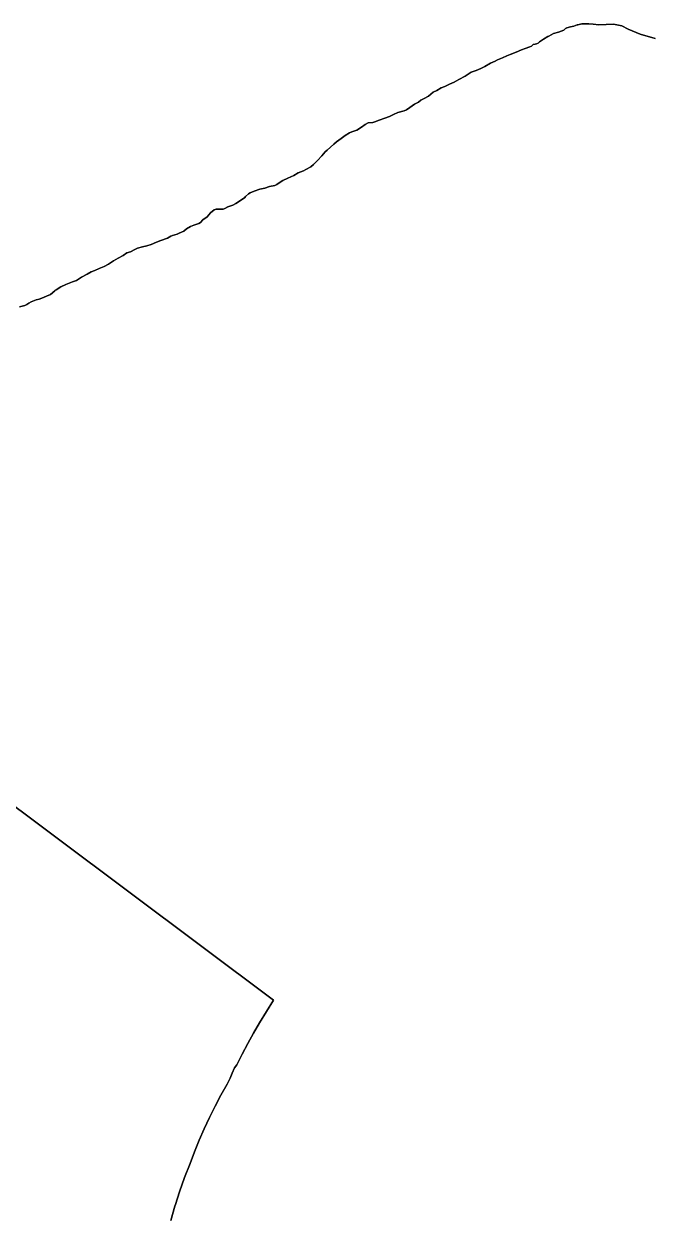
# Model space of a CAD drawing. Header units: inches. Extents: x 11258954 to 11313122, y 3645444 to 3695200.
# Drawn here: x 11289758 to 11291160, y 3663265 to 3665936 of the extents above; entities that cross this region are included whole.
import ezdxf

# ---------------------------------------------------------------- set-up
doc = ezdxf.new("R2010")
doc.units = ezdxf.units.IN
doc.header["$MEASUREMENT"] = 0
doc.layers.add('AnnexationHistory', color=183, linetype='Continuous')

msp = doc.modelspace()

# ---------------------------------------------------------------- linework, layer by layer
at = {"layer": 'AnnexationHistory'}
for points in [[(11291173.3785, 3665902.7695, 0), (11291139.4965, 3665912.934, 0), (11291113.2385, 3665923.9455, 0), (11291098.8385, 3665931.569, 0), (11291080.2035, 3665934.957, 0), (11291046.9, 3665933.55, 0), (11291034.4, 3665935.5, 0), (11291024.65, 3665935.85, 0), (11291015.65, 3665935.85, 0), (11291009.2, 3665936.1, 0), (11291000, 3665934.15, 0), (11290998.4, 3665933.85, 0), (11290990.85, 3665931, 0), (11290984.05, 3665929.5, 0), (11290975.7, 3665927.15, 0), (11290972.85, 3665925.6, 0), (11290968.95, 3665921.55, 0), (11290957.15, 3665917.5, 0), (11290945.7, 3665914.1, 0), (11290935.05, 3665908.6, 0), (11290932.6, 3665907.65, 0), (11290923.5, 3665901.4, 0), (11290914.05, 3665895.65, 0), (11290910.85, 3665892.85, 0), (11290907.5, 3665890.8, 0), (11290904.5, 3665890.65, 0), (11290900, 3665889.3, 0), (11290896.5, 3665885.6, 0), (11290892.3, 3665884.3, 0), (11290882.35, 3665880.35, 0), (11290873.5, 3665878.05, 0), (11290861.6, 3665872.55, 0), (11290848.8, 3665867.6, 0), (11290840.85, 3665864.6, 0), (11290831.3, 3665860.05, 0), (11290820.35, 3665855.2, 0), (11290814.7, 3665852.1, 0), (11290804.55, 3665847.6, 0), (11290791.8, 3665840.4, 0), (11290783.05, 3665835.7, 0), (11290772.6, 3665831.5, 0), (11290761.3, 3665827.4, 0), (11290754.2, 3665823.45, 0), (11290747.2, 3665818.8, 0), (11290733.2, 3665811.35, 0), (11290722.65, 3665805.35, 0), (11290712.3, 3665800.85, 0), (11290701.65, 3665795.35, 0), (11290693.65, 3665792.3, 0), (11290684.35, 3665786.4, 0), (11290676.15, 3665782.35, 0), (11290665.4, 3665773.45, 0), (11290655.45, 3665768.2, 0), (11290648.45, 3665764.4, 0), (11290642.65, 3665760.3, 0), (11290634, 3665756.15, 0), (11290623.5, 3665748.05, 0), (11290616.3, 3665742.8, 0), (11290611, 3665740.6, 0), (11290596.85, 3665736.8, 0), (11290587, 3665732.4, 0), (11290578, 3665728, 0), (11290567.8, 3665724.45, 0), (11290554.65, 3665719.6, 0), (11290545.1, 3665716, 0), (11290540.6, 3665714.9, 0), (11290530.4, 3665713.55, 0), (11290523.6, 3665710.2, 0), (11290514.85, 3665704, 0), (11290504.55, 3665697.4, 0), (11290493.45, 3665693.9, 0), (11290488.2, 3665691.8, 0), (11290478.8, 3665685.65, 0), (11290469.35, 3665678.5, 0), (11290459.15, 3665671.3, 0), (11290452.9, 3665666.3, 0), (11290445.55, 3665659.2, 0), (11290438.6, 3665652.95, 0), (11290433.55, 3665648.65, 0), (11290426.15, 3665639.85, 0), (11290416.5, 3665629.45, 0), (11290407.65, 3665620.55, 0), (11290401.45, 3665615.3, 0), (11290390.35, 3665609.45, 0), (11290384.9, 3665606.5, 0), (11290373.35, 3665601.95, 0), (11290363.3, 3665595.85, 0), (11290349.9, 3665590.05, 0), (11290338.6, 3665584.8, 0), (11290330.95, 3665579.45, 0), (11290325.4, 3665575.6, 0), (11290320.55, 3665573.5, 0), (11290308.8, 3665570.85, 0), (11290298.35, 3665567.15, 0), (11290287.15, 3665564.9, 0), (11290274.9, 3665560.6, 0), (11290265.6, 3665556.55, 0), (11290262.1, 3665554.45, 0), (11290255.5, 3665548.5, 0), (11290253.3, 3665546.35, 0), (11290243.85, 3665539.95, 0), (11290233.2, 3665533.1, 0), (11290227, 3665529.2, 0), (11290215.9, 3665525.15, 0), (11290209, 3665522, 0), (11290205.4, 3665520.4, 0), (11290193.95, 3665520.3, 0), (11290189.3, 3665519.95, 0), (11290185.05, 3665518.45, 0), (11290176.85, 3665511.95, 0), (11290169, 3665503.2, 0), (11290159.6, 3665496, 0), (11290154.15, 3665490.15, 0), (11290150.3, 3665488.1, 0), (11290139.6, 3665484.5, 0), (11290131.65, 3665481.35, 0), (11290122.85, 3665475.9, 0), (11290116.65, 3665471.2, 0), (11290106.3, 3665466, 0), (11290101.65, 3665463.9, 0), (11290091.2, 3665460.9, 0), (11290087.55, 3665459.4, 0), (11290080.45, 3665454.95, 0), (11290065.35, 3665449.7, 0), (11290055.9, 3665445.95, 0), (11290043.4, 3665441.1, 0), (11290033.9, 3665438, 0), (11290023.95, 3665435.6, 0), (11290012.95, 3665432.95, 0), (11290006.9, 3665429.95, 0), (11289997.65, 3665424.6, 0), (11289989.5, 3665421.9, 0), (11289981.05, 3665416.55, 0), (11289970, 3665410.15, 0), (11289959.4, 3665404.3, 0), (11289948.3, 3665396.45, 0), (11289938.5, 3665391.85, 0), (11289927.5, 3665387.45, 0), (11289917.7, 3665382.8, 0), (11289909.3, 3665379.35, 0), (11289899.9, 3665374.05, 0), (11289887.6, 3665367.45, 0), (11289876.5, 3665360.5, 0), (11289867, 3665357.15, 0), (11289852.2, 3665350.95, 0), (11289841.3, 3665346.05, 0), (11289830.6, 3665339, 0), (11289827.85, 3665337.5, 0), (11289827.5, 3665336.8, 0), (11289818.3, 3665328.85, 0), (11289808.9, 3665324.95, 0), (11289798.65, 3665320.4, 0), (11289792.3, 3665318.3, 0), (11289786.2, 3665316.55, 0), (11289774.6, 3665312.1, 0), (11289769.4, 3665309.1, 0), (11289765.1, 3665306, 0), (11289760.6, 3665303.9, 0), (11289748.6, 3665300.7, 0)], [(11289748.6, 3665300.7, 0), (11289760.6, 3665303.9, 0), (11289765.1, 3665306, 0), (11289769.4, 3665309.1, 0), (11289774.6, 3665312.1, 0), (11289786.2, 3665316.55, 0), (11289792.3, 3665318.3, 0), (11289798.65, 3665320.4, 0), (11289808.9, 3665324.95, 0), (11289818.3, 3665328.85, 0), (11289827.5, 3665336.8, 0), (11289827.85, 3665337.5, 0), (11289830.6, 3665339, 0), (11289841.3, 3665346.05, 0), (11289852.2, 3665350.95, 0), (11289867, 3665357.15, 0), (11289876.5, 3665360.5, 0), (11289887.6, 3665367.45, 0), (11289899.9, 3665374.05, 0), (11289909.3, 3665379.35, 0), (11289917.7, 3665382.8, 0), (11289927.5, 3665387.45, 0), (11289938.5, 3665391.85, 0), (11289948.3, 3665396.45, 0), (11289959.4, 3665404.3, 0), (11289970, 3665410.15, 0), (11289981.05, 3665416.55, 0), (11289989.5, 3665421.9, 0), (11289997.65, 3665424.6, 0), (11290006.9, 3665429.95, 0), (11290012.95, 3665432.95, 0), (11290023.95, 3665435.6, 0), (11290033.9, 3665438, 0), (11290043.4, 3665441.1, 0), (11290055.9, 3665445.95, 0), (11290065.35, 3665449.7, 0), (11290080.45, 3665454.95, 0), (11290087.55, 3665459.4, 0), (11290091.2, 3665460.9, 0), (11290101.65, 3665463.9, 0), (11290106.3, 3665466, 0), (11290116.65, 3665471.2, 0), (11290122.85, 3665475.9, 0), (11290131.65, 3665481.35, 0), (11290139.6, 3665484.5, 0), (11290150.3, 3665488.1, 0), (11290154.15, 3665490.15, 0), (11290159.6, 3665496, 0), (11290169, 3665503.2, 0), (11290176.85, 3665511.95, 0), (11290185.05, 3665518.45, 0), (11290189.3, 3665519.95, 0), (11290193.95, 3665520.3, 0), (11290205.4, 3665520.4, 0), (11290209, 3665522, 0), (11290215.9, 3665525.15, 0), (11290227, 3665529.2, 0), (11290233.2, 3665533.1, 0), (11290243.85, 3665539.95, 0), (11290253.3, 3665546.35, 0), (11290255.5, 3665548.5, 0), (11290262.1, 3665554.45, 0), (11290265.6, 3665556.55, 0), (11290274.9, 3665560.6, 0), (11290287.15, 3665564.9, 0), (11290298.35, 3665567.15, 0), (11290308.8, 3665570.85, 0), (11290320.55, 3665573.5, 0), (11290325.4, 3665575.6, 0), (11290330.95, 3665579.45, 0), (11290338.6, 3665584.8, 0), (11290349.9, 3665590.05, 0), (11290363.3, 3665595.85, 0), (11290373.35, 3665601.95, 0), (11290384.9, 3665606.5, 0), (11290390.35, 3665609.45, 0), (11290401.45, 3665615.3, 0), (11290407.65, 3665620.55, 0), (11290416.5, 3665629.45, 0), (11290426.15, 3665639.85, 0), (11290433.55, 3665648.65, 0), (11290438.6, 3665652.95, 0), (11290445.55, 3665659.2, 0), (11290452.9, 3665666.3, 0), (11290459.15, 3665671.3, 0), (11290469.35, 3665678.5, 0), (11290478.8, 3665685.65, 0), (11290488.2, 3665691.8, 0), (11290493.45, 3665693.9, 0), (11290504.55, 3665697.4, 0), (11290514.85, 3665704, 0), (11290523.6, 3665710.2, 0), (11290530.4, 3665713.55, 0), (11290540.6, 3665714.9, 0), (11290545.1, 3665716, 0), (11290554.65, 3665719.6, 0), (11290567.8, 3665724.45, 0), (11290578, 3665728, 0), (11290587, 3665732.4, 0), (11290596.85, 3665736.8, 0), (11290611, 3665740.6, 0), (11290616.3, 3665742.8, 0), (11290623.5, 3665748.05, 0), (11290634, 3665756.15, 0), (11290642.65, 3665760.3, 0), (11290648.45, 3665764.4, 0), (11290655.45, 3665768.2, 0), (11290665.4, 3665773.45, 0), (11290676.15, 3665782.35, 0), (11290684.35, 3665786.4, 0), (11290693.65, 3665792.3, 0), (11290701.65, 3665795.35, 0), (11290712.3, 3665800.85, 0), (11290722.65, 3665805.35, 0), (11290733.2, 3665811.35, 0), (11290747.2, 3665818.8, 0), (11290754.2, 3665823.45, 0), (11290761.3, 3665827.4, 0), (11290772.6, 3665831.5, 0), (11290783.05, 3665835.7, 0), (11290791.8, 3665840.4, 0), (11290804.55, 3665847.6, 0), (11290814.7, 3665852.1, 0), (11290820.35, 3665855.2, 0), (11290831.3, 3665860.05, 0), (11290840.85, 3665864.6, 0), (11290848.8, 3665867.6, 0), (11290861.6, 3665872.55, 0), (11290873.5, 3665878.05, 0), (11290882.35, 3665880.35, 0), (11290892.3, 3665884.3, 0), (11290896.5, 3665885.6, 0), (11290900, 3665889.3, 0), (11290904.5, 3665890.65, 0), (11290907.5, 3665890.8, 0), (11290910.85, 3665892.85, 0), (11290914.05, 3665895.65, 0), (11290923.5, 3665901.4, 0), (11290932.6, 3665907.65, 0), (11290935.05, 3665908.6, 0), (11290945.7, 3665914.1, 0), (11290957.15, 3665917.5, 0), (11290968.95, 3665921.55, 0), (11290972.85, 3665925.6, 0), (11290975.7, 3665927.15, 0), (11290984.05, 3665929.5, 0), (11290990.85, 3665931, 0), (11290998.4, 3665933.85, 0), (11291000, 3665934.15, 0), (11291009.2, 3665936.1, 0), (11291015.65, 3665935.85, 0), (11291024.65, 3665935.85, 0), (11291034.4, 3665935.5, 0), (11291046.9, 3665933.55, 0), (11291080.2035, 3665934.957, 0), (11291098.8385, 3665931.569, 0), (11291113.2385, 3665923.9455, 0), (11291139.4965, 3665912.934, 0), (11291173.3785, 3665902.7695, 0)], [(11290087.594, 3663251.125, 0), (11290097.0315, 3663283.5625, 0), (11290098.219, 3663287.1875, 0), (11290107.4375, 3663315.75, 0), (11290118.75, 3663347.625, 0), (11290131, 3663379.125, 0), (11290141, 3663405.3125, 0), (11290151.625, 3663431.25, 0), (11290162.875, 3663456.9375, 0), (11290174.719, 3663482.3125, 0), (11290187.1565, 3663507.4375, 0), (11290200.1875, 3663532.25, 0), (11290213.8125, 3663556.75, 0), (11290220.8125, 3663570.75, 0), (11290225, 3663581.9375, 0), (11290230.8125, 3663593.375, 0), (11290235.4065, 3663600.3125, 0), (11290247.5, 3663624.3125, 0), (11290260.0315, 3663648.0625, 0), (11290273, 3663671.625, 0), (11290286.375, 3663694.9375, 0), (11290317.8505, 3663745.211, 0), (11289829.9795, 3664110.9175, 0), (11289189.665, 3664590.8955, 0)], [(11289189.665, 3664590.8955, 0), (11289829.9795, 3664110.9175, 0), (11290317.8505, 3663745.211, 0), (11290286.375, 3663694.9375, 0), (11290273, 3663671.625, 0), (11290260.0315, 3663648.0625, 0), (11290247.5, 3663624.3125, 0), (11290235.4065, 3663600.3125, 0), (11290230.8125, 3663593.375, 0), (11290225, 3663581.9375, 0), (11290220.8125, 3663570.75, 0), (11290213.8125, 3663556.75, 0), (11290200.1875, 3663532.25, 0), (11290187.1565, 3663507.4375, 0), (11290174.719, 3663482.3125, 0), (11290162.875, 3663456.9375, 0), (11290151.625, 3663431.25, 0), (11290141, 3663405.3125, 0), (11290131, 3663379.125, 0), (11290118.75, 3663347.625, 0), (11290107.4375, 3663315.75, 0), (11290098.219, 3663287.1875, 0), (11290097.0315, 3663283.5625, 0), (11290087.594, 3663251.125, 0)]]:
    msp.add_polyline3d(points, dxfattribs=at)

doc.saveas('drawing.dxf')
